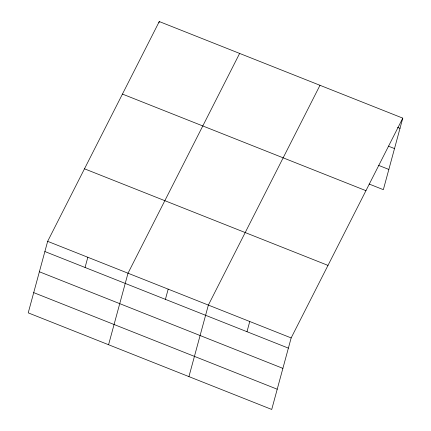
<?xml version="1.0" encoding="UTF-8"?>
<svg xmlns="http://www.w3.org/2000/svg" width="431" height="431" viewBox="0 0 431 431"><rect width="100%" height="100%" fill="white"/><g stroke="black" fill="none" stroke-linecap="round" stroke-linejoin="round"><path stroke-width="0.65" d="M47.652 241.333L28.22 312.858L271.724 409.45L291.157 337.926L402.78 118.142L159.276 21.55L47.652 241.333L291.157 337.926M85.058 267.473L87.832 257.269M158.931 22.827L159.276 21.55M108.574 344.735L128.007 273.206L239.631 53.422M165.412 299.351L168.187 289.147M188.934 376.608L208.367 305.083L319.991 85.3M246.99 331.708L249.759 321.504M402.78 118.142L383.348 189.667L369.135 184.032M397.538 127.366L400.006 128.346M388.331 146.131L394.51 148.582M378.343 165.267L388.843 169.431M122.442 94.077L365.946 190.669M84.487 168.807L327.991 265.394M44.878 251.537L288.382 348.129M39.383 271.772L282.887 368.365M33.715 292.622L277.219 389.215"/></g></svg>
